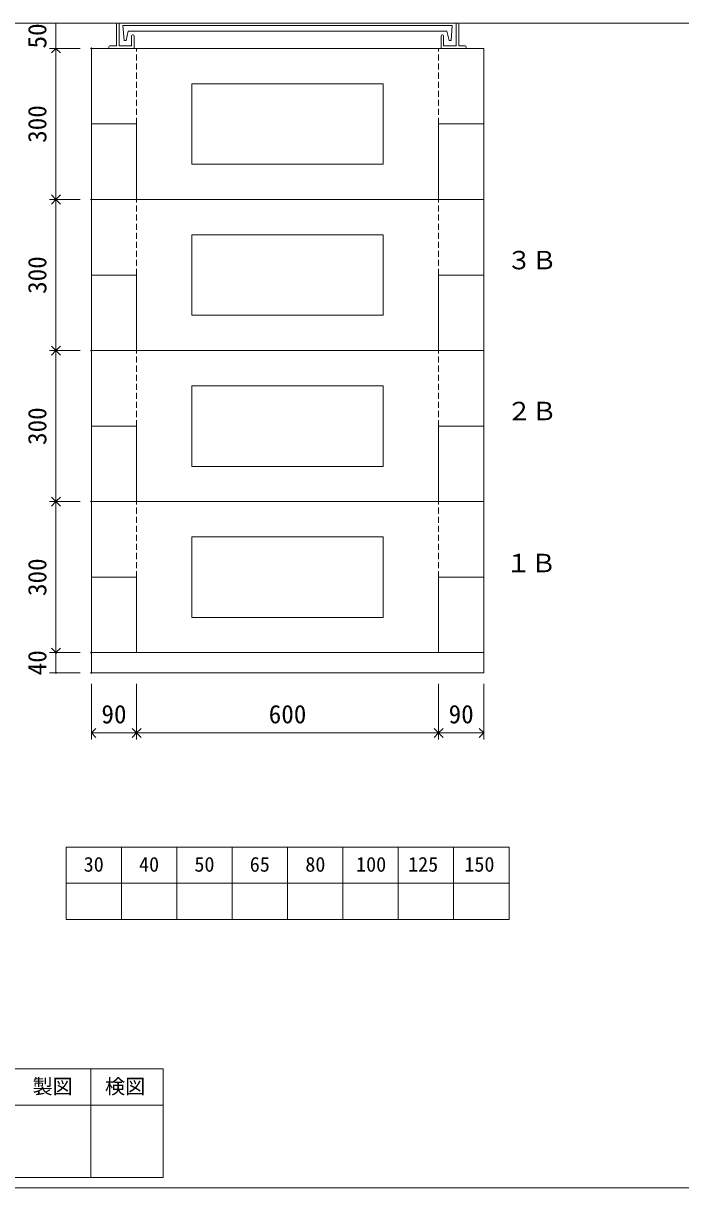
# Model space of a CAD drawing. Units: millimetres, scale not verified. Extents: x -4890 to 18490, y -2289 to 2289.
# Drawn here: x 540 to 1846, y -1986 to 327 of the extents above; entities that cross this region are included whole.
import ezdxf
from ezdxf.enums import TextEntityAlignment as Align

# ---------------------------------------------------------------- set-up
doc = ezdxf.new("R2010")
doc.units = ezdxf.units.MM
doc.header["$LTSCALE"] = 10
doc.header["$PDMODE"] = 32
doc.header["$PDSIZE"] = 2
for name, pattern in [('DASHED1', [1.8, 1.2, -0.6]), ('USER2', [50.8, 31.75, -6.35, 6.35, -6.35]), ('USER5', [3.185, 0.01, -3.175])]:
    doc.linetypes.add(name, pattern=pattern)
for name, color, linetype, lineweight in [('0-1_Defpoints', 7, 'USER2', 5), ('0-2_waku', 7, 'Continuous', 18), ('0-3_gaikei', 7, 'Continuous', 18), ('0-4_kakure', 7, 'USER5', 18), ('0-5_sunpou', 7, 'Continuous', 5), ('0-8_uchigawa', 6, 'Continuous', 18), ('0-A_futa', 3, 'Continuous', 18), ('0-B_GL', 4, 'Continuous', 18), ('0-D_文字１', 7, 'Continuous', 18)]:
    doc.layers.add(name, color=color, linetype=linetype, lineweight=lineweight)
doc.styles.add('ＭＳ ゴシック', font='')
doc.styles.get('ＭＳ ゴシック').set_extended_font_data('MS Gothic')

# ---------------------------------------------------------------- blocks, each defined once
blk = doc.blocks.new('_Open90')
at = {"layer": '0-5_sunpou'}
blk.add_line((0, 0), (-1, 0), dxfattribs=at)
blk.add_lwpolyline([(-0.5, 0.5), (0, 0), (-0.5, -0.5)], dxfattribs=at)
blk = doc.blocks.new('D82')
at = {"layer": '0-1_Defpoints'}
for p in [(2122.32, 2492.03), (2052.02, 2192.03), (2122.32, 2192.03)]:
    blk.add_point(p, dxfattribs=at)
at = {"layer": '0-5_sunpou'}
for p, q in [((2100.32, 2492.03), (2039.02, 2492.03)), ((2052.02, 2474.03), (2052.02, 2210.03)), ((2100.32, 2192.03), (2039.02, 2192.03))]:
    blk.add_line(p, q, dxfattribs=at)
at = {"layer": '0-5_sunpou', "xscale": 18, "yscale": 18}
for p, rotation in [((2052.02, 2492.03), 90), ((2052.02, 2192.03), 270)]:
    blk.add_blockref('_Open90', p, dxfattribs=dict(at, rotation=rotation))
at = {"layer": '0-5_sunpou', "style": 'ＭＳ ゴシック'}
blk.add_text('300', height=36.66, rotation=90, dxfattribs=at).set_placement((2044.02, 2304.53), align=Align.BOTTOM_LEFT)
blk = doc.blocks.new('D83')
at = {"layer": '0-1_Defpoints'}
for p in [(2122.32, 1592.03), (2052.02, 1292.03), (2122.32, 1292.03)]:
    blk.add_point(p, dxfattribs=at)
at = {"layer": '0-5_sunpou'}
for p, q in [((2100.32, 1592.03), (2039.02, 1592.03)), ((2052.02, 1574.03), (2052.02, 1310.03)), ((2100.32, 1292.03), (2039.02, 1292.03))]:
    blk.add_line(p, q, dxfattribs=at)
at = {"layer": '0-5_sunpou', "xscale": 18, "yscale": 18}
for p, rotation in [((2052.02, 1592.03), 90), ((2052.02, 1292.03), 270)]:
    blk.add_blockref('_Open90', p, dxfattribs=dict(at, rotation=rotation))
at = {"layer": '0-5_sunpou', "style": 'ＭＳ ゴシック'}
blk.add_text('300', height=36.66, rotation=90, dxfattribs=at).set_placement((2044.02, 1404.53), align=Align.BOTTOM_LEFT)
blk = doc.blocks.new('D72')
at = {"layer": '0-1_Defpoints'}
for p in [(2122.32, 2192.03), (2052.02, 1892.03), (2122.32, 1892.03)]:
    blk.add_point(p, dxfattribs=at)
at = {"layer": '0-5_sunpou'}
for p, q in [((2100.32, 2192.03), (2039.02, 2192.03)), ((2052.02, 2174.03), (2052.02, 1910.03)), ((2100.32, 1892.03), (2039.02, 1892.03))]:
    blk.add_line(p, q, dxfattribs=at)
at = {"layer": '0-5_sunpou', "xscale": 18, "yscale": 18}
for p, rotation in [((2052.02, 2192.03), 90), ((2052.02, 1892.03), 270)]:
    blk.add_blockref('_Open90', p, dxfattribs=dict(at, rotation=rotation))
at = {"layer": '0-5_sunpou', "style": 'ＭＳ ゴシック'}
blk.add_text('300', height=36.66, rotation=90, dxfattribs=at).set_placement((2044.02, 2004.53), align=Align.BOTTOM_LEFT)
blk = doc.blocks.new('D65')
at = {"layer": '0-1_Defpoints'}
for p in [(2122.32, 1892.03), (2052.02, 1592.03), (2122.32, 1592.03)]:
    blk.add_point(p, dxfattribs=at)
at = {"layer": '0-5_sunpou'}
for p, q in [((2100.32, 1892.03), (2039.02, 1892.03)), ((2052.02, 1874.03), (2052.02, 1610.03)), ((2100.32, 1592.03), (2039.02, 1592.03))]:
    blk.add_line(p, q, dxfattribs=at)
at = {"layer": '0-5_sunpou', "xscale": 18, "yscale": 18}
for p, rotation in [((2052.02, 1892.03), 90), ((2052.02, 1592.03), 270)]:
    blk.add_blockref('_Open90', p, dxfattribs=dict(at, rotation=rotation))
at = {"layer": '0-5_sunpou', "style": 'ＭＳ ゴシック'}
blk.add_text('300', height=36.66, rotation=90, dxfattribs=at).set_placement((2044.02, 1704.53), align=Align.BOTTOM_LEFT)
blk = doc.blocks.new('D69')
at = {"layer": '0-1_Defpoints'}
for p in [(2122.32, 1292.03), (2052.02, 1252.03), (2122.32, 1252.03)]:
    blk.add_point(p, dxfattribs=at)
at = {"layer": '0-5_sunpou'}
for p, q in [((2100.32, 1292.03), (2039.02, 1292.03)), ((2052.02, 1292.03), (2052.02, 1252.03)), ((2100.32, 1252.03), (2039.02, 1252.03))]:
    blk.add_line(p, q, dxfattribs=at)
at = {"layer": '0-5_sunpou', "style": 'ＭＳ ゴシック'}
blk.add_text('40', height=36.66, rotation=90, dxfattribs=at).set_placement((2044.02, 1247.03), align=Align.BOTTOM_LEFT)

msp = doc.modelspace()

# ---------------------------------------------------------------- linework, layer by layer
at = {"layer": '0-2_waku'}
for p, q in [((624.9, -1309.47), (624.9, -1453.47)), ((624.9, -1309.47), (624.9, -1453.47)), ((624.9, -1309.47), (624.9, -1453.47)), ((624.9, -1309.47), (624.9, -1453.47)), ((624.9, -1309.47), (1504.9, -1309.47)), ((734.9, -1309.47), (734.9, -1453.47)), ((844.9, -1309.47), (844.9, -1453.47)), ((844.9, -1309.47), (844.9, -1453.47)), ((954.9, -1309.47), (954.9, -1453.47)), ((1064.9, -1309.47), (1064.9, -1453.47)), ((1174.9, -1309.47), (1174.9, -1453.47)), ((1284.9, -1309.47), (1284.9, -1453.47)), ((1394.9, -1309.47), (1394.9, -1453.47)), ((1504.9, -1309.47), (1504.9, -1453.47)), ((624.9, -1381.47), (1504.9, -1381.47)), ((624.9, -1453.47), (1504.9, -1453.47)), ((-1210.1, -1750.14), (817.9, -1750.14)), ((673.9, -1750.14), (673.9, -1966.14)), ((817.9, -1750.14), (817.9, -1966.14)), ((-1210.1, -1822.14), (817.9, -1822.14)), ((-1230.1, -1986.14), (4889.9, -1986.14)), ((-1230.1, -1986.14), (4889.9, -1986.14)), ((-1230.1, -1986.14), (4889.9, -1986.14)), ((-1210.1, -1966.14), (817.9, -1966.14))]:
    msp.add_line(p, q, dxfattribs=at)
at = {"layer": '0-3_gaikei'}
for p, q in [((1454.9, 276.53), (674.9, 276.53)), ((1454.9, 276.53), (674.9, 276.53)), ((1454.9, 276.53), (674.9, 276.53)), ((1454.9, 276.53), (674.9, 276.53)), ((674.9, 276.53), (674.9, 126.53)), ((674.9, 276.53), (674.9, 126.53)), ((1364.9, 276.53), (764.9, 276.53)), ((1454.9, 276.53), (1454.9, 126.53)), ((764.9, 126.53), (674.9, 126.53)), ((674.9, 126.53), (674.9, -23.47)), ((764.9, 126.53), (764.9, -23.47)), ((764.9, 126.53), (764.9, -23.47)), ((1364.9, 126.53), (1364.9, -23.47)), ((1454.9, 126.53), (1454.9, -23.47)), ((1454.9, -23.47), (674.9, -23.47)), ((1454.9, -23.47), (674.9, -23.47)), ((1454.9, -23.47), (674.9, -23.47)), ((1454.9, -23.47), (674.9, -23.47)), ((1454.9, -23.47), (674.9, -23.47)), ((1454.9, -23.47), (674.9, -23.47)), ((1454.9, -23.47), (674.9, -23.47)), ((1454.9, -23.47), (674.9, -23.47)), ((1454.9, -23.47), (674.9, -23.47)), ((1454.9, -23.47), (674.9, -23.47)), ((674.9, -23.47), (674.9, -173.47)), ((674.9, -23.47), (674.9, -173.47)), ((1364.9, -23.47), (764.9, -23.47)), ((1364.9, -23.47), (764.9, -23.47)), ((1364.9, -23.47), (764.9, -23.47)), ((1454.9, -23.47), (1454.9, -173.47)), ((764.9, -173.47), (674.9, -173.47)), ((674.9, -173.47), (674.9, -323.47)), ((764.9, -173.47), (764.9, -323.47)), ((764.9, -173.47), (764.9, -323.47)), ((1364.9, -173.47), (1364.9, -323.47)), ((1454.9, -173.47), (1454.9, -323.47)), ((1454.9, -323.47), (674.9, -323.47)), ((1454.9, -323.47), (674.9, -323.47)), ((1454.9, -323.47), (674.9, -323.47)), ((1454.9, -323.47), (674.9, -323.47)), ((1454.9, -323.47), (674.9, -323.47)), ((1454.9, -323.47), (674.9, -323.47)), ((674.9, -323.47), (674.9, -473.47)), ((1364.9, -323.47), (764.9, -323.47)), ((1364.9, -323.47), (764.9, -323.47)), ((1454.9, -323.47), (1454.9, -473.47)), ((764.9, -473.47), (674.9, -473.47)), ((674.9, -473.47), (674.9, -623.47)), ((764.9, -473.47), (764.9, -623.47)), ((764.9, -473.47), (764.9, -623.47)), ((1364.9, -473.47), (1364.9, -623.47)), ((1454.9, -473.47), (1364.9, -473.47)), ((1454.9, -473.47), (1454.9, -623.47)), ((674.9, -623.47), (674.9, -773.47)), ((674.9, -623.47), (674.9, -773.47)), ((1454.9, -623.47), (674.9, -623.47)), ((1454.9, -623.47), (674.9, -623.47)), ((1454.9, -623.47), (674.9, -623.47)), ((1454.9, -623.47), (674.9, -623.47)), ((1454.9, -623.47), (674.9, -623.47)), ((1454.9, -623.47), (674.9, -623.47)), ((1364.9, -623.47), (764.9, -623.47)), ((1364.9, -623.47), (764.9, -623.47)), ((1454.9, -623.47), (1454.9, -773.47)), ((1454.9, -623.47), (1454.9, -773.47)), ((764.9, -773.47), (674.9, -773.47)), ((674.9, -773.47), (674.9, -923.47)), ((764.9, -773.47), (764.9, -923.47)), ((764.9, -773.47), (764.9, -923.47)), ((1364.9, -773.47), (1364.9, -923.47)), ((1454.9, -773.47), (1364.9, -773.47)), ((1454.9, -773.47), (1454.9, -923.47)), ((1454.9, -923.47), (674.9, -923.47)), ((1454.9, -923.47), (674.9, -923.47)), ((1454.9, -923.47), (674.9, -923.47)), ((674.9, -963.47), (674.9, -923.47)), ((1364.9, -923.47), (764.9, -923.47)), ((1454.9, -963.47), (1454.9, -923.47)), ((1454.9, -963.47), (674.9, -963.47)), ((1454.9, -963.47), (674.9, -963.47)), ((1454.9, -963.47), (674.9, -963.47))]:
    msp.add_line(p, q, dxfattribs=at)
for points in [[(1454.9, 276.53), (1454.9, 126.53), (1364.9, 126.53)], [(1454.9, -23.47), (1454.9, -173.47), (1364.9, -173.47)]]:
    msp.add_lwpolyline(points, dxfattribs=at)
at = {"layer": '0-4_kakure', "linetype": 'DASHED1', "lineweight": 5}
for p, q in [((764.9, 126.53), (764.9, 276.53)), ((1364.9, 126.53), (1364.9, 276.53)), ((764.9, -173.47), (764.9, -23.47)), ((1364.9, -173.47), (1364.9, -23.47)), ((764.9, -473.47), (764.9, -323.47)), ((1364.9, -473.47), (1364.9, -323.47)), ((764.9, -773.47), (764.9, -623.47)), ((1364.9, -773.47), (1364.9, -623.47))]:
    msp.add_line(p, q, dxfattribs=at)
at = {"layer": '0-5_sunpou'}
for p, q in [((652.9, 326.53), (591.6, 326.53)), ((604.6, 326.53), (604.6, 276.53)), ((652.9, 276.53), (591.6, 276.53)), ((652.9, -23.47), (591.6, -23.47)), ((674.9, -985.47), (674.9, -1095.91)), ((764.9, -985.47), (764.9, -1095.91)), ((764.9, -985.47), (764.9, -1095.91)), ((1364.9, -985.47), (1364.9, -1095.91)), ((1364.9, -985.47), (1364.9, -1095.91)), ((1454.9, -985.47), (1454.9, -1095.91)), ((692.9, -1082.91), (746.9, -1082.91)), ((782.9, -1082.91), (1346.9, -1082.91)), ((1382.9, -1082.91), (1436.9, -1082.91))]:
    msp.add_line(p, q, dxfattribs=at)
at = {"layer": '0-8_uchigawa'}
for p, q in [((874.9, 46.53), (874.9, 206.53)), ((1254.9, 206.53), (874.9, 206.53)), ((1254.9, 206.53), (874.9, 206.53)), ((1254.9, 206.53), (874.9, 206.53)), ((1254.9, 46.53), (1254.9, 206.53)), ((1254.9, 46.53), (874.9, 46.53)), ((1254.9, 46.53), (874.9, 46.53)), ((1254.9, 46.53), (874.9, 46.53)), ((874.9, -253.47), (874.9, -93.47)), ((1254.9, -93.47), (874.9, -93.47)), ((1254.9, -93.47), (874.9, -93.47)), ((1254.9, -93.47), (874.9, -93.47)), ((1254.9, -253.47), (1254.9, -93.47)), ((1254.9, -253.47), (874.9, -253.47)), ((1254.9, -253.47), (874.9, -253.47)), ((1254.9, -253.47), (874.9, -253.47)), ((874.9, -553.47), (874.9, -393.47)), ((1254.9, -393.47), (874.9, -393.47)), ((1254.9, -393.47), (874.9, -393.47)), ((1254.9, -393.47), (874.9, -393.47)), ((1254.9, -553.47), (1254.9, -393.47)), ((1254.9, -553.47), (874.9, -553.47)), ((1254.9, -553.47), (874.9, -553.47)), ((1254.9, -553.47), (874.9, -553.47)), ((874.9, -853.47), (874.9, -693.47)), ((1254.9, -693.47), (874.9, -693.47)), ((1254.9, -693.47), (1254.9, -853.47)), ((1254.9, -853.47), (1254.9, -693.47)), ((1254.9, -853.47), (874.9, -853.47)), ((1254.9, -853.47), (874.9, -853.47))]:
    msp.add_line(p, q, dxfattribs=at)
for points in [[(874.9, 206.53), (874.9, 46.53), (874.9, 206.53)], [(1254.9, 206.53), (1254.9, 46.53), (1254.9, 206.53)], [(874.9, -93.47), (874.9, -253.47), (874.9, -93.47)], [(1254.9, -93.47), (1254.9, -253.47), (1254.9, -93.47)], [(874.9, -393.47), (874.9, -553.47), (874.9, -393.47)], [(1254.9, -393.47), (1254.9, -553.47), (1254.9, -393.47)], [(1254.9, -693.47), (874.9, -693.47), (874.9, -853.47)]]:
    msp.add_lwpolyline(points, dxfattribs=at)
at = {"layer": '0-A_futa'}
for p, q in [((724.9, 324.53), (724.9, 281.53)), ((726.9, 326.53), (729.9, 326.53)), ((729.9, 326.53), (729.9, 281.53)), ((1399.9, 326.53), (1399.9, 281.53)), ((1399.9, 326.53), (1402.9, 326.53)), ((1404.9, 324.53), (1404.9, 281.53)), ((737.71, 322.03), (1392.04, 322.03)), ((737.71, 322.03), (740.2, 292.03)), ((748.23, 311.03), (743.91, 292.03)), ((748.23, 311.03), (1381.57, 311.03)), ((754.9, 301.53), (754.9, 281.53)), ((756.9, 303.53), (757.9, 303.53)), ((759.9, 301.53), (759.9, 276.53)), ((1369.9, 301.53), (1369.9, 276.53)), ((1372.9, 303.53), (1371.9, 303.53)), ((1374.9, 301.53), (1374.9, 281.53)), ((1381.57, 311.03), (1385.88, 292.03)), ((1392.04, 322.03), (1389.79, 292.03)), ((709.9, 279.53), (709.9, 278.53)), ((711.9, 281.53), (724.9, 281.53)), ((729.9, 281.53), (754.9, 281.53)), ((740.2, 292.03), (743.91, 292.03)), ((1399.9, 281.53), (1374.9, 281.53)), ((1389.79, 292.03), (1385.88, 292.03)), ((1417.9, 281.53), (1404.9, 281.53)), ((1419.9, 279.53), (1419.9, 278.53)), ((759.9, 276.53), (711.9, 276.53)), ((1369.9, 276.53), (1417.9, 276.53)), ((759.9, -23.47), (711.9, -23.47)), ((1369.9, -23.47), (1417.9, -23.47))]:
    msp.add_line(p, q, dxfattribs=at)
for centre, start, end in [((726.9, 324.53), 90, 180), ((1402.9, 324.53), 0, 90), ((756.9, 301.53), 90, 180), ((757.9, 301.53), 0, 90), ((1371.9, 301.53), 90, 180), ((1372.9, 301.53), 0, 90), ((711.9, 279.53), 90, 180), ((711.9, 278.53), 180, 270), ((1417.9, 279.53), 0, 90), ((1417.9, 278.53), 270, 0)]:
    msp.add_arc(centre, 2, start, end, dxfattribs=at)
at = {"layer": '0-B_GL'}
msp.add_line((-1230.1, 326.53), (4889.9, 326.53), dxfattribs=at)
msp.add_line((-1230.1, 326.53), (4889.9, 326.53), dxfattribs=at)

# ---------------------------------------------------------------- block references
at = {"layer": '0-5_sunpou'}
for name in ['D82', 'D72', 'D65', 'D83', 'D69']:
    msp.add_blockref(name, (-1447.42, -2215.5), dxfattribs=at)
at = {"layer": '0-5_sunpou', "xscale": 18, "yscale": 18, "rotation": 180}
for p in [(674.9, -1082.91), (764.9, -1082.91), (1364.9, -1082.91)]:
    msp.add_blockref('_Open90', p, dxfattribs=at)
at = {"layer": '0-5_sunpou', "xscale": 18, "yscale": 18}
for p in [(764.9, -1082.91), (1364.9, -1082.91), (1454.9, -1082.91)]:
    msp.add_blockref('_Open90', p, dxfattribs=at)

# ---------------------------------------------------------------- texts
at = {"layer": '0-5_sunpou', "style": 'ＭＳ ゴシック'}
msp.add_text('50', height=36.66, rotation=90, dxfattribs=at).set_placement((596.6, 276.53), align=Align.BOTTOM_LEFT)
for s, p in [('90', (694.9, -1074.91)), ('600', (1027.4, -1074.91)), ('90', (1384.9, -1074.91))]:
    msp.add_text(s, height=36.66, dxfattribs=at).set_placement(p, align=Align.BOTTOM_LEFT)
at = {"layer": '0-D_文字１', "style": 'ＭＳ ゴシック'}
for s, height, p in [('３Ｂ', 36.66, (1499.97, -173.19)), ('２Ｂ', 36.66, (1500.04, -472.91)), ('１Ｂ', 36.66, (1498.73, -774.78)), ('30', 29.33, (659.67, -1367.29)), ('40', 29.33, (769.67, -1367.29)), ('50', 29.33, (879.67, -1367.29)), ('65', 29.33, (989.67, -1367.29)), ('80', 29.33, (1100.08, -1367.29)), ('100', 29.33, (1200.95, -1367.29)), ('125', 29.33, (1304.34, -1367.29)), ('150', 29.33, (1416.1, -1367.29)), ('製図', 29.33, (557.96, -1808.39)), ('検図', 29.33, (701.96, -1808.39))]:
    msp.add_text(s, height=height, dxfattribs=at).set_placement(p, align=Align.BOTTOM_LEFT)

doc.saveas('drawing.dxf')
